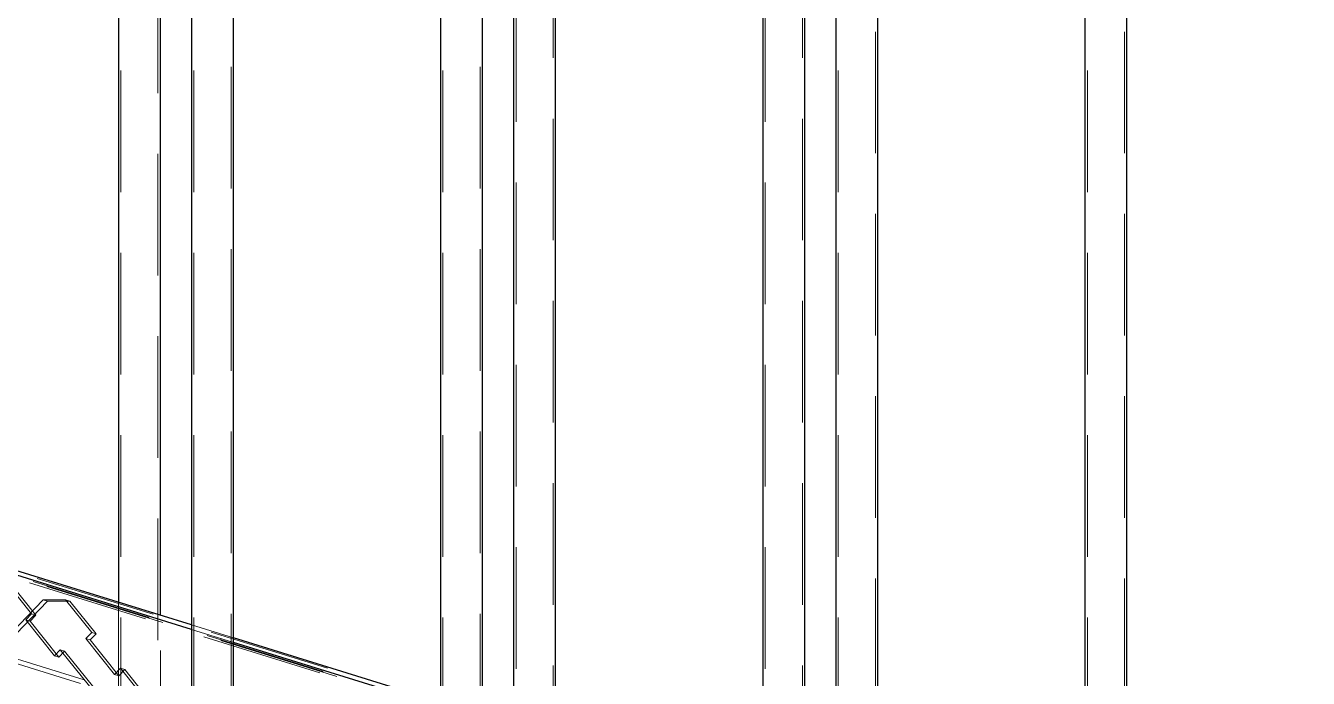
# Model space of a CAD drawing. Header units: millimetres. Extents: x 122 to 2816, y -707 to 556.
# Drawn here: x 676.23 to 689.64, y 311.19 to 318.01 of the extents above; entities that cross this region are included whole.
import ezdxf

# ---------------------------------------------------------------- set-up
doc = ezdxf.new("R2010")
doc.units = ezdxf.units.MM
doc.linetypes.add('HIDDEN', pattern=[1.905, 1.27, -0.635])

msp = doc.modelspace()

# ---------------------------------------------------------------- linework, layer by layer
at = {"color": 7, "linetype": 'HIDDEN', "lineweight": 18}
for p, q in [((681.355941, 331.613332), (681.355941, 304.340604)), ((681.744668, 304.340604), (681.744668, 331.613332)), ((683.960652, 331.613332), (683.960652, 304.340604)), ((684.349379, 304.340604), (684.349379, 331.613332)), ((677.224288, 327.067877), (677.224288, 302.067877)), ((677.613016, 302.067877), (677.613016, 327.067877)), ((677.987759, 327.067877), (677.987759, 302.976968)), ((678.376487, 302.976968), (678.376487, 327.067877)), ((680.59247, 327.067877), (680.59247, 302.976968)), ((680.981198, 302.976968), (680.981198, 327.067877)), ((684.724123, 327.067877), (684.724123, 305.249695)), ((685.11285, 305.249695), (685.11285, 327.067877)), ((687.328834, 327.067877), (687.328834, 305.249695)), ((687.717561, 305.249695), (687.717561, 327.067877)), ((669.091878, 314.450171), (688.371476, 308.480892)), ((688.482816, 308.480892), (669.203218, 314.450171)), ((688.402922, 308.43424), (669.116271, 314.405703)), ((688.439893, 308.446471), (669.155091, 314.417361)), ((669.171941, 314.405703), (688.458592, 308.43424)), ((670.167527, 313.243182), (689.638564, 307.21463)), ((670.131174, 313.205067), (689.608257, 307.174643)), ((676.292085, 311.866508), (676.019101, 312.208192)), ((676.337005, 311.8526), (676.06402, 312.194284)), ((676.411785, 312.013483), (676.085904, 311.671798)), ((676.456704, 311.999575), (676.130824, 311.657891)), ((676.411785, 312.013483), (676.456704, 311.999575)), ((676.647973, 312.013483), (676.411785, 312.013483)), ((676.692893, 311.999575), (676.456704, 311.999575)), ((676.647973, 312.013483), (676.692893, 311.999575)), ((676.920958, 311.671798), (676.647973, 312.013483)), ((676.965877, 311.657891), (676.692893, 311.999575)), ((677.199107, 311.987395), (677.199107, 310.347946)), ((676.231498, 311.802982), (676.292085, 311.866508)), ((676.231498, 311.802982), (676.276417, 311.789074)), ((676.530941, 311.42818), (676.231498, 311.802982)), ((676.276417, 311.789074), (676.337005, 311.8526)), ((676.57586, 311.414272), (676.276417, 311.789074)), ((676.292085, 311.866508), (676.337005, 311.8526)), ((677.638198, 310.211997), (677.638198, 311.851446)), ((676.86037, 311.608273), (676.920958, 311.671798)), ((676.90529, 311.594365), (676.965877, 311.657891)), ((676.920958, 311.671798), (676.965877, 311.657891)), ((678.401668, 311.615062), (677.962578, 311.751012)), ((678.401668, 311.567707), (677.962578, 311.703657)), ((676.591528, 311.491706), (676.530941, 311.42818)), ((676.591528, 311.491706), (676.636448, 311.477798)), ((676.896047, 311.110551), (676.591528, 311.491706)), ((676.86037, 311.608273), (676.90529, 311.594365)), ((677.159814, 311.233471), (676.86037, 311.608273)), ((677.204733, 311.219563), (676.90529, 311.594365)), ((676.530941, 311.42818), (676.57586, 311.414272)), ((676.636448, 311.477798), (676.57586, 311.414272)), ((676.940966, 311.096644), (676.636448, 311.477798)), ((677.220401, 311.296997), (677.159814, 311.233471)), ((677.159814, 311.233471), (677.204733, 311.219563)), ((677.26532, 311.283089), (677.204733, 311.219563)), ((677.220401, 311.296997), (677.26532, 311.283089)), ((677.524919, 310.915842), (677.220401, 311.296997)), ((677.569839, 310.901934), (677.26532, 311.283089))]:
    msp.add_line(p, q, dxfattribs=at)
at = {"color": 7, "linetype": 'Continuous', "lineweight": 25}
for p, q in [((677.962578, 321.976968), (677.962578, 309.687359)), ((678.401668, 309.687359), (678.401668, 321.976968)), ((681.330759, 321.976968), (681.330759, 308.644274)), ((681.76985, 308.644274), (681.76985, 321.976968)), ((684.698941, 321.976968), (684.698941, 307.601189)), ((685.138032, 307.601189), (685.138032, 321.976968)), ((687.303652, 321.976968), (687.303652, 308.858863)), ((687.742743, 308.722913), (687.742743, 321.976968)), ((680.567288, 321.886059), (680.567288, 310.944551)), ((681.006379, 310.808601), (681.006379, 321.886059)), ((683.93547, 321.886059), (683.93547, 309.901707)), ((684.374561, 309.765757), (684.374561, 321.886059)), ((677.199107, 319.088383), (677.199107, 311.987395)), ((677.638198, 311.851446), (677.638198, 319.088383)), ((677.962578, 311.751012), (675.033487, 312.657907)), ((681.330759, 310.708168), (678.401668, 311.615062))]:
    msp.add_line(p, q, dxfattribs=at)
at = {"color": 8, "linetype": 'Continuous', "lineweight": 25}
for p, q in [((677.962578, 311.703657), (675.033487, 312.610552)), ((681.330759, 310.660813), (678.401668, 311.567707))]:
    msp.add_line(p, q, dxfattribs=at)

doc.saveas('drawing.dxf')
